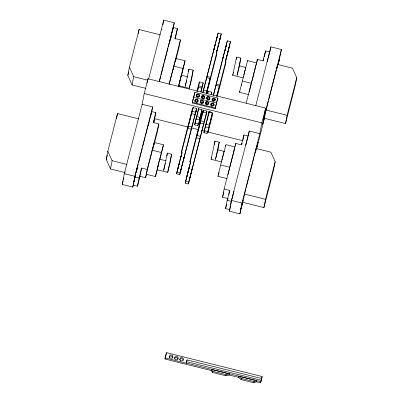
<?xml version="1.0" encoding="UTF-8"?>
<svg xmlns="http://www.w3.org/2000/svg" width="403" height="403" viewBox="0 0 403 403"><rect width="100%" height="100%" fill="white"/><g stroke="black" fill="none" stroke-linecap="round" stroke-linejoin="round"><path stroke-width="0.6" d="M154.294 142.788L154.329 142.516L163.487 144.798L159.981 159.351M175.874 58.757L175.91 58.485L185.073 60.772L181.567 75.326M197.546 90.992L198.674 85.874L202.18 86.746L203.198 82.786L199.692 81.915L199.213 82.277L196.866 91.421M135.846 174.192L135.746 174.338M150.757 116.145L150.657 116.291M152.238 150.813L152.344 150.128L146.284 174.267L155.447 176.549L157.387 169.739M155.447 176.549L158.49 163.437L163.487 144.798M165.029 164.711L163.658 170.378L167.366 153.11L171.592 154.142L170.147 162.792L167.688 172.358L157.16 169.728L159.795 159.235L166.112 160.812M159.749 159.533L159.795 159.235M167.381 153.09L166.882 156.112M185.934 83.386L185.239 86.348L188.947 69.079L193.173 70.112L191.727 78.766L189.274 88.328L178.741 85.703L181.375 75.21L187.697 76.782M181.33 75.502L181.375 75.21M167.688 172.358L171.592 154.142M188.962 69.064L188.564 71.497M189.274 88.328L193.173 70.112M201.948 109.445L199.53 119.867L196.024 118.996L194.639 124.859L197.797 125.645L198.11 124.431M208.991 112.195L212.285 113.016L208.784 127.665L205.273 126.794L203.893 132.658L207.051 133.443L207.364 132.229M221.625 161.935L211.091 159.306L214.98 141.11L219.207 142.143L217.942 149.866L215.484 159.427L219.207 142.143M214.995 141.09L214.401 144.702M243.205 77.905L232.672 75.28L236.561 57.08L240.787 58.113L239.523 65.835L237.065 75.401L240.787 58.113M236.576 57.065L236.178 59.498M224.214 151.74L224.259 151.442L217.942 149.866M247.447 61.271L247.553 60.591L256.615 63.019M230.39 206.452L230.531 205.706M182.03 152.102L181.803 153.286L181.209 152.379L182.03 152.102L176.579 173.809L179.738 174.595L191.259 129.262L187.753 128.386L192.115 111.404L195.621 112.276L196.664 108.221M190.649 161.477L190.423 162.661L189.828 161.754L190.649 161.477L185.194 183.184L188.357 183.97L199.878 138.637L196.367 137.761L200.729 120.779L204.24 121.651L206.88 111.299M227.121 178.61L217.927 176.312L222.955 155.644L225.972 144.622L235.035 147.045M248.706 94.584L239.513 92.287L247.553 60.591M248.671 94.574L248.752 94.136M206.19 93.783L210.452 77.356L206.941 76.479L202.85 92.368M124.97 172.57L110.528 168.968L106.241 159.472L107.833 151.206L117.495 113.581L138.763 118.885M116.472 118.895L117.495 113.581M145.951 88.393L132.108 84.937L127.822 75.442L129.413 67.175L139.08 29.555L160.344 34.86M110.528 168.968L112.12 160.701L107.833 151.206M138.284 33.686L139.08 29.555M132.108 84.937L133.7 76.676L129.413 67.175M133.363 184.76L132.763 187.093L122.235 184.463L124.31 173.683L142.133 104.296L144.209 93.516L147.997 78.761L265.673 108.115L263.597 118.895L281.42 49.504L270.887 46.879L255.724 105.924M147.191 82.953L147.997 78.761M162.822 24.941L163.744 20.15L174.277 22.78L173.008 29.364M132.763 187.093L134.839 176.312L152.661 106.921L142.133 104.296M136.597 171.139L137.393 167.008L134.849 176.907L133.257 185.173L137.468 186.226L140.012 176.323L141.604 168.061L147.186 169.451L145.594 177.718L140.012 176.323M136.305 172.408L138.234 163.996M148.294 125.595L151.634 111.56L155.845 112.613L153.805 122.623M150.722 116.286L151.634 111.56M151.508 112.911L152.661 106.921M137.468 186.226L139.06 177.96L141.604 168.061M169.648 42.748L170.56 38.023M172.534 31.076L173.214 27.535L177.426 28.583L175.24 39.177M155.845 112.613L153.301 122.512L158.883 123.907L157.291 132.169L154.062 144.758M177.426 28.583L174.887 38.487L180.468 39.877L178.877 48.143L175.799 60.128M192.211 102.961L194.891 92.337L217.786 98.05L217.645 98.77L215.106 108.669L192.211 102.961L194.891 92.337M192.065 109.218L193.007 108.326L193.148 107.606L196.518 108.447L195.757 112.397L196.362 110.039M203.198 82.786L200.956 91.98M197.651 112.87L198.412 108.921L201.782 109.757L201.646 110.477L202.175 111.742M197.797 125.645L197.938 124.93L198.81 124.386L202.099 111.586M216.21 53.967L221.257 33.837L218.099 33.051L202.911 92.665M206.225 115.011L206.986 111.057L203.616 110.215L203.48 110.936L202.533 111.827M211.444 94.065L211.812 92.161L208.306 91.29L207.832 91.652L207.359 93.481M208.119 115.485L208.88 111.53L212.25 112.372L212.114 113.092L212.643 114.351M207.051 133.443L207.187 132.728L208.064 132.184L212.759 113.898M164.948 358.997L166.504 352.67L262.126 376.523L261.92 377.601L260.57 382.85L256.358 381.797L253.87 382.759L241.024 379.555L238.455 377.334L229.206 375.027L225.902 375.782L212.588 372.463L211.142 370.518L164.948 358.997L166.504 352.67M225.463 61.765L230.506 41.635L227.347 40.849L213.409 95.602M215.106 108.669L217.786 98.05M165.159 357.919L186.221 363.174L187.057 359.904L261.618 378.503L262.126 376.523M228.113 198.659L222.532 197.263L224.123 189.002L235.826 143.453L241.407 144.848L243.946 134.945L248.162 135.997M235.367 145.815L235.826 143.453M233.921 191.445L231.377 201.344L229.786 209.61L225.574 208.558L227.166 200.296L229.705 190.392L224.123 189.002M228.909 194.523L229.705 190.392M256.721 62.969L257.406 59.427L262.988 60.818L265.532 50.919L269.743 51.967L267.199 61.871M243.039 139.67L243.946 134.945M229.378 211.192L231.453 200.412L249.276 131.02L259.809 133.65L241.986 203.041L239.911 213.822L229.378 211.192L229.826 209.444M248.354 135.816L249.276 131.02M264.393 56.823L265.532 50.919M269.965 51.67L270.887 46.879M211.142 370.518L211.368 369.324L212.804 371.334L226.118 374.654L229.438 373.828L229.206 375.027M212.588 372.463L212.804 371.334M255.487 152.117L256.061 149.125L254.207 156.359M259.809 133.65L261.885 122.87L265.673 108.115M276.982 68.575L277.677 64.979L276.745 68.596M281.42 49.504L278.277 64.445M225.902 375.782L226.118 374.654M242.656 202.286L263.92 207.59L265.512 199.324L275.178 161.699L270.892 152.203L255.85 148.45M275.178 161.699L273.587 169.965L263.92 207.59M264.237 118.255L285.505 123.56L287.092 115.298L296.759 77.673L292.472 68.172L277.43 64.42M238.455 377.334L238.687 376.135L241.241 378.427L254.086 381.636L256.59 380.603L256.358 381.797M296.759 77.673L295.167 85.935L285.505 123.56M241.024 379.555L241.241 378.427M253.87 382.759L254.086 381.636M260.57 382.85L261.618 378.503M161.744 29.822L161.85 29.318M148.727 124.069L148.833 123.56M153.523 122.683L154.042 120.643L153.523 122.734M216.225 40.587L217.021 37.378M221.67 161.638L221.801 161.004M225.66 146.274L225.866 145.302M227.891 198.488L227.705 199.294M255.93 150.541L256.036 150.032M153.916 144.521L154.153 143.468M123.555 178.237L123.242 179.723L123.55 178.751M134.088 180.861L133.811 182.302M170.454 39.358L170.625 38.617M173.28 69.276L173.517 68.238M180.987 77.064L181.199 76.137M217.021 37.529L216.265 40.527M225.519 48.179L226.33 45.02L225.584 48.083M243.387 76.978L243.593 76.046M227.957 174.716L234.732 148.002M249.2 92.126L256.318 63.971M173.159 69.114L173.371 68.218M175.29 61.387L175.501 60.49M135.196 176.539L135.06 177.139L135.191 176.695M171.018 37.061L170.882 37.665L171.079 36.975M171.28 36.169L171.411 35.565L171.28 36.013M169.139 84.363L175.91 58.485M178.302 86.65L185.073 60.772M179.088 163.689L178.872 164.686L179.088 163.95M186.866 176.544L187.088 175.547L186.654 177.129M222.013 160.077L222.285 158.918M227.509 199.923L227.378 200.523L227.509 200.079M263.33 60.445L263.199 61.049L263.33 60.606M263.592 59.553L263.728 58.949L263.597 59.397M277.768 65.341L279.566 58.435L278.231 64.072M191.259 129.262L195.621 112.276M199.878 138.637L204.24 121.651M135.393 175.91L135.589 175.043L135.514 175.285M149.699 120.2L149.563 120.734M170.842 37.691L171.099 36.638M180.499 79.099L180.715 78.222M196.024 118.996L198.654 108.624M215.484 43.6L215.806 42.174L214.995 45.479M205.273 126.794L209.182 111.354M224.733 51.398L225.055 49.972L224.244 53.277M222.391 158.48L222.607 157.608M241.412 85.245L241.593 84.585M243.87 74.887L244.414 72.661M241.75 144.476L242.012 143.584M256.424 148.364L258.001 142.38L256.419 148.994M152.823 149.05L153.231 147.407M149.473 120.845L149.745 119.741M158.47 164.938L158.812 163.563M180.055 80.907L180.393 79.537M186.04 82.947L186.382 81.577M179.194 163.255L179.743 161.22L179.194 163.547M178.03 168.056L178.469 166.172L177.597 169.638L177.919 168.499M186.76 176.977L186.216 179.013L186.649 177.431M222.718 157.15L223.499 154.077M134.834 177.788L135.106 176.716M135.327 176L135.458 175.486M134.552 179.592L134.824 178.514M149.568 120.552L149.699 120.039M139.539 177.053C140.33 174.111 138.748 180.166 139.539 177.234M179.713 82.252L179.94 81.356M186.498 81.129L186.725 80.232M215.368 44.053L215.061 45.237M224.622 51.851L224.315 53.035M227.786 52.34C229.539 45.882 226.028 59.1 227.781 52.642M244.53 72.208L245.185 69.643M227.64 199.384L227.897 198.437M241.81 144.39L241.881 144.118M241.881 143.936L242.012 143.428M106.241 159.472L107.334 155.22M127.822 75.442L128.758 71.799M148.581 79.195L163.744 20.15M122.235 184.463L123.132 180.962M159.109 81.819L174.277 22.78M170.671 37.434L173.214 27.535M138.546 162.787L142.264 148.319M142.571 147.115L145.05 137.468M145.357 136.259L148.762 123.001M159.381 81.658L160.777 76.232M161.084 75.029L164.026 63.573M164.338 62.364L168.056 47.897M168.363 46.693L170.529 38.25M134.113 181.839L134.456 180.514M147.186 169.451L158.883 123.907M169.074 84.222L180.468 39.877M145.594 177.718L146.828 172.922M181.209 152.379L192.483 108.488M181.682 152.012L193.158 107.344M197.284 91.285L199.692 81.915M193.007 108.326L193.314 107.143M176.579 173.809L181.884 153.155M200.845 91.813L202.18 86.746M179.738 174.595L196.276 110.205M206.941 76.479L218.099 33.051M194.639 124.859L197.913 112.105M198.538 109.671L198.85 108.457M221.257 33.837L216.169 53.639L216.814 54.284L206.638 93.909M201.646 110.477L201.948 109.299M198.81 124.386L198.513 123.827L201.999 110.251M206.245 93.733L216.517 53.73M189.828 161.754L202.82 111.157M190.302 161.386L203.48 110.452M207.726 93.551L208.306 91.29M185.194 183.184L190.347 163.134M211.086 94.992L211.812 92.161M188.357 183.97L206.608 112.895M213.252 95.592L227.347 40.849M203.893 132.658L209.353 111.394M230.506 41.635L225.423 61.437L226.068 62.082L217.298 96.221M216.552 96.413L219.7 85.154L216.194 84.277M208.064 132.184L207.767 131.625L212.487 113.238M216.9 96.07L225.771 61.528M246.168 103.173L257.406 59.427M222.532 197.263L223.917 191.873M225.574 208.558L226.617 204.482M186.221 363.174L187.057 359.904M245.765 145.317L248.011 136.577M245.845 188.911L239.911 213.822M246.152 187.707L249.87 173.24M250.177 172.031L253.895 157.563M268.383 101.153L265.753 111.399L264.368 118.588L256.555 149.009M268.695 99.944L272.413 85.476M272.72 84.272L276.438 69.805M171.643 34.467L171.895 33.489M178.68 86.831L179.118 85.149M157.921 167.094L158.132 166.278M165.245 163.855L165.457 163.044M233.327 73.049L233.539 72.238M218.769 173.461L219.015 172.514M135.363 175.738L135.579 174.927M134.083 181.375L134.3 180.564M188.886 168.706L189.627 165.648L188.816 168.953M211.474 158.092L211.746 157.079M223.605 153.669L223.877 152.656M218.33 175.093L218.643 173.935M151.578 153.825L151.684 153.452M125.046 172.303L125.212 171.708M172.111 32.678L172.282 32.089M233.055 74.061L232.672 75.28M245.457 68.626L245.669 67.89M239.911 91.068L239.543 92.297M161.749 29.459L161.855 29.127M178.917 85.224L178.741 85.703M187.521 77.26L187.652 76.847M211.268 158.832L211.091 159.306M224.083 151.916L224.259 151.442M217.963 176.328L218.099 175.91M154.329 142.516L152.269 150.254L161.427 152.541M173.93 66.102L183.012 68.51M245.8 67.472L239.523 65.835M242.268 80.983L251.432 83.27M206.603 77.663L209.903 78.484M215.857 85.461L219.151 86.282M198.478 87.365L201.772 88.192M203.389 90.176L206.689 90.997M133.7 76.676L147.538 80.126M265.829 109.994L287.092 115.298M193.616 97.289L216.512 103.002M192.347 102.241L215.242 107.954M144.209 93.516L261.885 122.87M202.966 112.079L206.472 112.956M191.722 113.666L195.022 114.487M196.634 116.472L199.933 117.298M205.888 124.27L209.182 125.096M200.341 123.041L203.636 123.862M195.007 122.955L198.513 123.827M188.508 126.179L191.808 127M204.256 130.753L207.767 131.625M154.843 118.764L188.261 127.101M191.909 128.008L198.588 129.675M201.626 130.436L204.669 131.192M207.706 131.952L242.949 140.743M197.127 135.554L200.422 136.375M220.688 165.013L229.846 167.3M176.947 171.905L180.106 172.691M112.12 160.701L126.562 164.308M244.248 194.019L265.512 199.324M185.561 181.279L188.72 182.065M124.31 173.683L134.839 176.312M231.453 200.412L241.986 203.041M134.849 176.907L139.06 177.96M227.166 200.296L231.377 201.344M186.594 361.652L261.154 380.251M186.241 363.053L260.801 381.651M211.358 369.395L229.423 373.898M238.672 376.211L256.575 380.674M213.177 101.329A1.547 1.456 10.9 0 1 212.945 98.906A1.547 1.456 10.9 0 1 215.393 99.682M211.842 106.175A1.547 1.456 10.9 0 1 211.167 104.291A1.547 1.456 10.9 0 1 213.071 103.536A1.547 1.456 10.9 0 1 214.079 105.284M202.326 98.574A1.547 1.456 10.9 0 1 202.044 96.191A1.547 1.456 10.9 0 1 204.502 96.806A1.547 1.456 10.9 0 1 203.102 98.765M195.112 101.768A1.547 1.456 10.9 0 1 195.515 99.843A1.547 1.456 10.9 0 1 197.586 100.095A1.547 1.456 10.9 0 1 197.551 102.065M197.233 102.297A1.547 1.456 10.9 0 1 196.07 102.448M208.593 102.871A1.627 1.531 10.9 0 1 208.21 104.352L207.877 104.599A1.627 1.531 10.9 0 1 205.545 103.863A1.627 1.531 10.9 0 1 206.573 101.788M207.807 101.939A1.627 1.531 10.9 0 1 208.416 102.498M203.389 101.571A1.627 1.531 10.9 0 1 202.422 103.415A1.627 1.531 10.9 0 1 200.372 102.624A1.627 1.531 10.9 0 1 200.981 100.644M201.369 100.488A1.627 1.531 10.9 0 1 202.21 100.488M202.951 100.881A1.627 1.531 10.9 0 1 203.218 101.198M198.216 94.221A1.627 1.531 10.9 0 1 199.107 96.695A1.627 1.531 10.9 0 1 196.377 96.362A1.627 1.531 10.9 0 1 197.792 94.171M169.149 357.254A1.793 1.688 10.9 0 1 171.31 356.05A1.793 1.688 10.9 0 1 172.625 358.121M174.368 359.002A1.793 1.688 10.9 0 1 176.343 357.325A1.793 1.688 10.9 0 1 177.894 359.431M179.683 359.879A1.793 1.688 10.9 0 1 183.209 360.307M175.109 38.658L175.622 36.618L175.109 38.658M180.156 159.638L181.012 156.273L180.156 159.638M180.776 170.328L181.627 166.963L180.776 170.328M182.045 165.376L182.902 162.011L182.045 165.376M183.315 160.424L184.171 157.059L183.315 160.424M187.501 173.96L188.357 170.595L187.501 173.96M189.39 179.703L190.246 176.338L189.39 179.703M190.664 174.751L191.516 171.386L190.664 174.751M191.934 169.799L192.79 166.434L191.934 169.799M213.681 50.491L214.532 47.126L213.681 50.491M216.839 51.277L217.696 47.912L216.839 51.277M218.109 46.325L218.965 42.96L218.109 46.325M219.383 41.378L220.234 38.013L219.383 41.378M222.93 58.289L223.786 54.924L222.93 58.289M226.093 59.075L226.944 55.71L226.093 59.075M228.632 49.176L229.488 45.811L228.632 49.176M240.959 208.84L243.029 200.684L240.959 208.84M262.57 124.698L264.64 116.538L262.57 124.698M197.218 96.045A1.033 0.972 10.9 0 0 198.931 95.607A1.033 0.972 10.9 0 0 197.636 94.413A1.033 0.972 10.9 0 0 197.218 96.045M196.84 96.524A1.547 1.456 10.9 0 0 199.404 95.864A1.547 1.456 10.9 0 0 197.465 94.08A1.547 1.456 10.9 0 0 196.84 96.524M213.232 100.614A1.033 0.972 10.9 0 0 214.94 100.176A1.033 0.972 10.9 0 0 213.65 98.987A1.033 0.972 10.9 0 0 213.232 100.614M211.897 105.46A1.033 0.972 10.9 0 0 213.605 105.022A1.033 0.972 10.9 0 0 212.316 103.833A1.033 0.972 10.9 0 0 211.897 105.46M202.382 97.858A1.033 0.972 10.9 0 0 204.089 97.42A1.033 0.972 10.9 0 0 202.8 96.231A1.033 0.972 10.9 0 0 202.382 97.858M201.233 102.181A1.033 0.972 10.9 0 0 202.941 101.742A1.033 0.972 10.9 0 0 201.651 100.554A1.033 0.972 10.9 0 0 201.233 102.181M200.85 102.664A1.547 1.456 10.9 0 0 203.419 102.004A1.547 1.456 10.9 0 0 201.48 100.221A1.547 1.456 10.9 0 0 200.85 102.664M207.595 98.685A1.033 0.972 10.9 0 0 209.303 98.241A1.033 0.972 10.9 0 0 208.013 97.052A1.033 0.972 10.9 0 0 207.595 98.685M207.213 99.163A1.547 1.456 10.9 0 0 209.777 98.503A1.547 1.456 10.9 0 0 207.842 96.72A1.547 1.456 10.9 0 0 207.213 99.163M195.747 101.591A1.033 0.972 10.9 0 0 197.455 101.148A1.033 0.972 10.9 0 0 196.165 99.959A1.033 0.972 10.9 0 0 195.747 101.591M211.177 105.672A1.627 1.531 10.9 0 0 213.877 104.976A1.627 1.531 10.9 0 0 211.837 103.103A1.627 1.531 10.9 0 0 211.177 105.672M207.182 99.41A1.627 1.531 10.9 0 0 209.882 98.715A1.627 1.531 10.9 0 0 207.842 96.836A1.627 1.531 10.9 0 0 207.182 99.41M212.446 100.72A1.627 1.531 10.9 0 0 215.147 100.03A1.627 1.531 10.9 0 0 213.111 98.151A1.627 1.531 10.9 0 0 212.446 100.72M201.979 98.11A1.627 1.531 10.9 0 0 204.679 97.415A1.627 1.531 10.9 0 0 202.638 95.536A1.627 1.531 10.9 0 0 201.979 98.11M195.445 101.747A1.627 1.531 10.9 0 0 198.145 101.052A1.627 1.531 10.9 0 0 196.105 99.173A1.627 1.531 10.9 0 0 195.445 101.747M206.407 103.531A1.033 0.972 10.9 0 0 208.114 103.087A1.033 0.972 10.9 0 0 206.825 101.899A1.033 0.972 10.9 0 0 206.407 103.531M206.024 104.009A1.547 1.456 10.9 0 0 208.588 103.349A1.547 1.456 10.9 0 0 206.653 101.566A1.547 1.456 10.9 0 0 206.024 104.009M169.864 357.804A1.793 1.688 10.9 0 0 172.832 357.043A1.793 1.688 10.9 0 0 170.59 354.978A1.793 1.688 10.9 0 0 169.864 357.804M175.129 359.118A1.793 1.688 10.9 0 0 178.101 358.353A1.793 1.688 10.9 0 0 175.854 356.287A1.793 1.688 10.9 0 0 175.129 359.118M180.393 360.433A1.793 1.688 10.9 0 0 183.365 359.667A1.793 1.688 10.9 0 0 181.123 357.602A1.793 1.688 10.9 0 0 180.393 360.433"/></g></svg>
